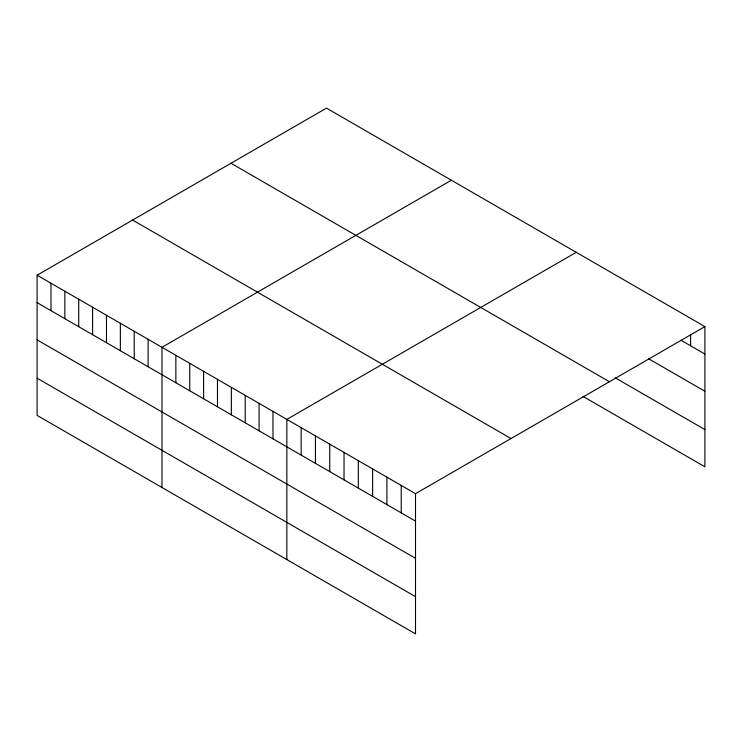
<?xml version="1.0" encoding="UTF-8"?>
<svg xmlns="http://www.w3.org/2000/svg" width="742" height="742" viewBox="0 0 742 742"><rect width="100%" height="100%" fill="white"/><g stroke="black" fill="none" stroke-linecap="round" stroke-linejoin="round"><path stroke-width="1.11" d="M37.1 275.208L415.511 493.68L415.511 633.872L37.1 415.399L37.1 275.208L326.489 108.128L704.9 326.601L704.9 466.792L582.915 396.367M451.368 180.223L161.979 347.302L161.979 487.494M576.237 252.317L286.848 419.397L286.848 559.589M415.511 493.68L704.9 326.601M681.073 340.3L704.9 354.055M648.675 358.794L704.9 391.257M615.313 377.873L704.9 429.59M230.994 163.259L609.405 381.74M132.595 220.068L511.006 438.541M37.1 302.653L415.511 521.125M37.1 339.864L415.511 558.336M37.1 378.197L415.511 596.67M690.607 334.364L690.607 345.8M401.218 485.426L401.218 512.88M386.916 477.171L386.916 504.625M372.623 468.916L372.623 496.37M358.33 460.661L358.33 488.115M344.038 452.407L344.038 479.861M329.736 444.161L329.736 471.606M315.443 435.906L315.443 463.351M301.15 427.652L301.15 455.106M272.973 411.383L272.973 438.837M259.097 403.379L259.097 430.824M245.222 395.365L245.222 422.819M231.356 387.352L231.356 414.806M217.48 379.347L217.48 406.792M203.605 371.334L203.605 398.788M189.729 363.32L189.729 390.774M175.854 355.307L175.854 382.761M148.103 339.289L148.103 366.743M134.228 331.275L134.228 358.729M120.352 323.271L120.352 350.716M106.477 315.257L106.477 342.711M92.602 307.244L92.602 334.698M78.726 299.239L78.726 326.684M64.851 291.226L64.851 318.68M50.975 283.212L50.975 310.666"/></g></svg>
